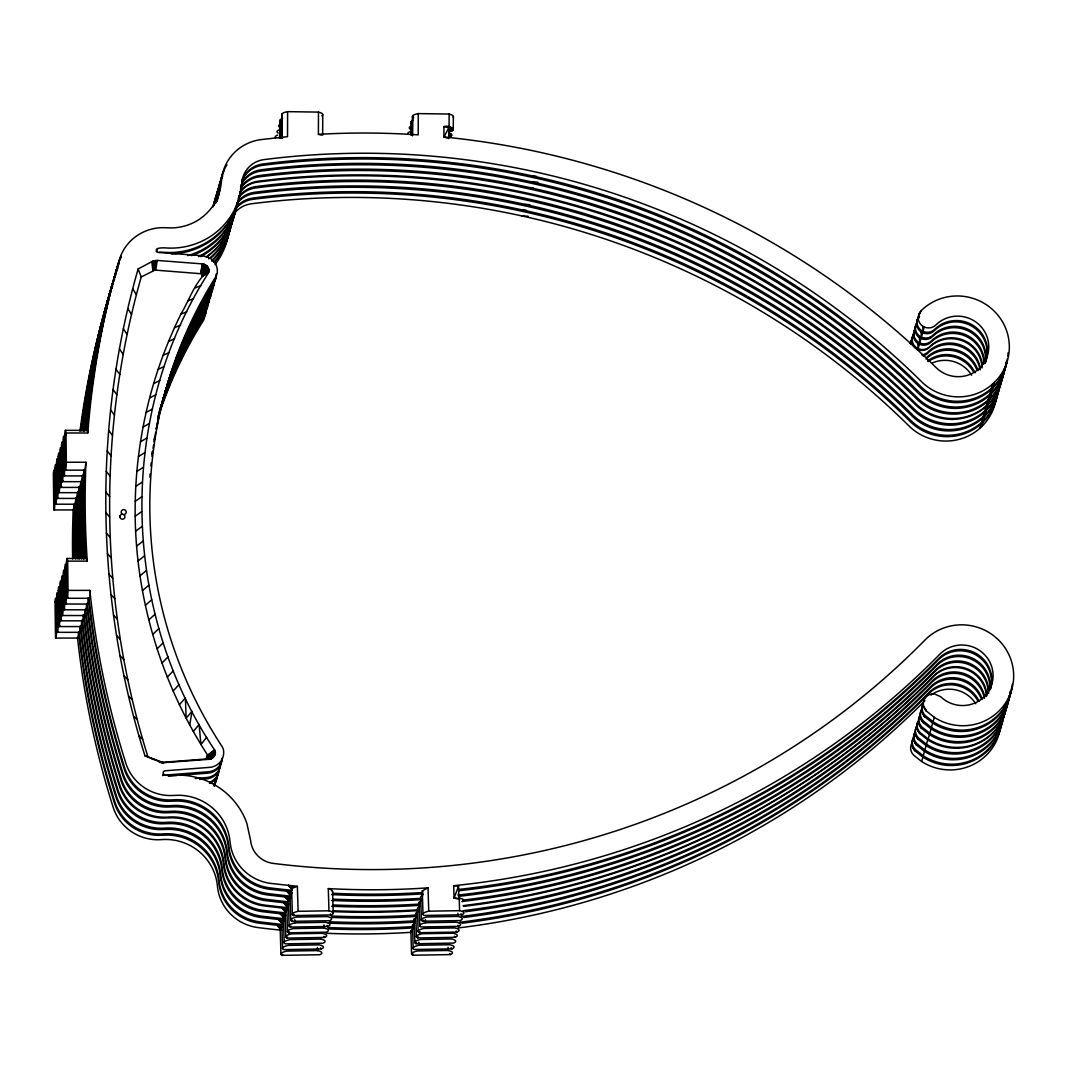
<?xml version="1.0" encoding="UTF-8"?>
<svg xmlns="http://www.w3.org/2000/svg" width="1067" height="1067" viewBox="0 0 1067 1067"><rect width="100%" height="100%" fill="white"/><g stroke="black" fill="none" stroke-linecap="round" stroke-linejoin="round"><path stroke-width="1.5" d="M332.544 891.532L331.237 889.718L328.303 888.584L328.956 910.791A19.059 3.855 -1.7 0 1 331.143 914.939L293.558 915.566L294.119 914.472M162.277 762.358L206.051 758.984L207.598 755.076C159.076 680.119 133.322 590.611 135.242 501.29C136.189 456.503 143.925 411.889 158.116 369.395C164.491 350.536 172.094 332.09 180.843 314.205C189.739 299.36 195.061 281.101 209.092 270.191L207.451 266.377L203.557 263.989L157.236 260.428L153.088 261.002L138.123 268.951C92.629 427.293 95.376 598.814 144.979 755.849L162.184 762.785L208.919 759.317C213.253 759.197 217.135 753.942 214.614 749.994C120.638 609.804 116.97 415.49 208.345 273.125L209.092 270.191L201.756 273.792L154.942 270.084L141.244 276.967C96.777 433.069 99.444 601.975 147.94 756.81L163.825 762.785L161.29 762.345L162.184 762.785M280.181 137.736L280.261 120.451M281.888 114.689L281.768 138.27L281.888 114.129M321.741 115.836A19.059 3.895 0.2 0 0 318.473 112.102L287.61 111.648L287.516 136.656L261.082 139.59A46.374 45.321 15.7 0 0 221.909 176.842L220.842 186.151A51.523 50.362 15.7 0 1 171.8 227.911L162.251 227.658A46.374 45.321 15.7 0 0 119.211 260.161A901.695 881.329 15.7 0 0 87.774 432.975L65.981 433.002A19.059 1.12 89.9 0 0 64.767 433.882L65.234 469.76A19.059 1.12 89.9 0 0 66.367 462.264L65.981 433.002M321.327 135.136L318.393 134.322L318.473 112.102M453.102 117.237A19.059 3.895 0.2 0 0 449.127 114.049L418.264 113.595L418.197 134.855A798.649 780.617 15.7 0 0 318.393 134.322M451.034 127.4L448.794 131.761C458.317 130.574 448.847 124.532 443.939 126.613L443.912 136.989A798.649 780.617 15.7 0 1 936.119 367.608A30.916 30.223 15.7 0 0 979.839 367.968A30.916 30.223 15.7 0 0 979.546 325.088A30.916 30.223 15.7 0 0 935.839 324.995A10.31 10.07 15.7 0 1 924.235 326.995L922.675 326.115A10.31 10.07 15.7 0 1 918.22 316.966L921.128 310.71A51.523 50.362 15.7 0 1 993.977 310.884A51.523 50.362 15.7 0 1 994.457 382.333L993.217 386.734L989.482 390.042A51.523 50.362 15.7 0 1 920.354 386.134A778.03 760.464 15.7 0 0 262.749 164.011A25.768 25.181 15.7 0 0 242.089 180.416M448.754 138.563L448.794 127.813L450.127 127.066L448.647 129.654M449.087 126.76L449.127 114.049M453.182 129.894L453.408 116.676M87.774 432.975L87.561 430.348M280.181 137.563L280.274 119.891M322.647 135.189L322.754 114.729M410.862 135.082L410.928 121.838M412.449 135.616L412.556 116.063M412.449 135.656L412.542 116.636M154.275 270.164L154.435 260.615M463.491 900.055L462.958 901.122C462.678 897.787 464.385 900.855 462.451 901.495L463.051 899.374L461.944 898.747L454.075 898.107L453.702 885.677A798.649 780.604 15.7 0 0 939.88 654.138A30.916 30.223 15.7 0 1 983.587 653.684A30.916 30.223 15.7 0 1 984.428 696.564A30.916 30.223 15.7 0 1 940.721 696.738L934.292 693.843A10.31 10.07 15.7 0 0 923.649 706.541L926.383 711.049L934.292 717.317A51.523 50.362 15.7 0 0 1002.567 707.048A51.523 50.362 15.7 0 0 997.832 639.293L994.017 635.999A51.523 50.362 15.7 0 0 924.982 640.04A778.03 760.464 15.7 0 1 273.219 863.403A25.768 25.181 15.7 0 1 250.572 840.316L246.81 823.177A72.129 70.502 15.7 0 0 178.296 775.082L172.334 775.296A25.768 25.181 15.7 0 1 164.771 774.789A2.067 2.014 15.7 0 1 164.998 770.801L209.652 767.36A15.458 15.111 15.7 0 0 223.63 750.981A10.31 10.07 15.7 0 0 222.016 746.46A450.514 440.338 15.7 0 1 215.854 276.646A10.31 10.07 15.7 0 0 217.335 272.125A15.458 15.111 15.7 0 0 209.852 257.961L202.943 255.773L158.196 252.412A2.067 2.014 15.7 0 1 157.863 248.424A25.768 25.181 15.7 0 1 165.412 247.904A72.129 70.502 15.7 0 0 241.942 182.737A25.768 25.181 15.7 0 1 263.989 159.61A778.03 760.464 15.7 0 1 921.595 381.733A51.523 50.362 15.7 0 0 990.723 385.64L994.457 382.333M66.367 462.264L85.987 462.238L84.867 470.147L65.394 470.134M154.942 270.084L155.822 260.428M201.423 273.632L202.41 263.816L200.569 273.445M74.37 504.224L73.463 509.933L53.977 509.933M75.984 498.489L75.063 504.198L55.591 504.198M77.598 492.714L76.691 498.436L57.218 498.422M79.225 486.952L78.304 492.674L58.832 492.661M80.932 481.697L80.025 487.406L60.539 487.406M82.546 475.962L81.626 481.67L62.153 481.67M84.16 470.2L83.253 475.909L63.78 475.909M214.814 204.024L215.347 199.369A46.374 45.321 15.7 0 1 219.415 186.778M216.161 201.863L217.054 194.101A46.374 45.321 15.7 0 1 220.496 182.844M201.103 273.525L202.41 263.816L201.85 276.393L208.345 273.125M155.782 270.084L157.236 260.428M189.739 724.826L192.02 711.329L186.151 718.184L185.365 697.978L179.416 704.687M911.311 340.506L910.418 343.894L913.432 334.585M982.414 364.487A30.916 30.223 15.7 0 0 961.567 339.479A30.916 30.223 15.7 0 0 929.744 346.655A10.31 10.07 15.7 0 1 912.138 338.626L912.418 336.892M912.138 338.626L914.632 329.516M984.281 362.513A30.916 30.223 15.7 0 0 964.981 334.411A30.916 30.223 15.7 0 0 931.358 340.92A10.31 10.07 15.7 0 1 913.739 332.891L914.032 331.157M913.739 332.891L917.127 322.221M985.294 362.967A30.916 30.223 15.7 0 0 969.503 330.01A30.916 30.223 15.7 0 0 932.971 335.158A10.31 10.07 15.7 0 1 915.366 327.129L915.659 325.395M915.366 327.129L918.754 316.459M985.908 360.819A30.916 30.223 15.7 0 0 972.784 325.195A30.916 30.223 15.7 0 0 934.599 329.396A10.31 10.07 15.7 0 1 916.98 321.367L917.273 319.633M203.557 263.989L201.756 273.792L208.985 269.431M162.624 775.589L162.878 774.535M448.26 137.27L451.754 134.962L448.5 132.828M916.98 321.367L918.22 316.966M983.907 363.834A30.916 30.223 15.7 0 0 964.608 335.745A30.916 30.223 15.7 0 0 930.984 342.254A10.31 10.07 15.7 0 1 919.381 344.254L918.154 348.656L917.82 343.374A10.31 10.07 15.7 0 1 913.365 334.224M985.308 361.86A30.916 30.223 15.7 0 0 967.969 330.797A30.916 30.223 15.7 0 0 932.598 336.518A10.31 10.07 15.7 0 1 920.994 338.519L919.754 342.92L919.434 337.639A10.31 10.07 15.7 0 1 914.979 328.489M985.094 363.354A30.916 30.223 15.7 0 0 972.944 326.889A30.916 30.223 15.7 0 0 934.212 330.757A10.31 10.07 15.7 0 1 922.622 332.757L921.381 337.159L921.048 331.877A10.31 10.07 15.7 0 1 916.606 322.727M924.235 326.995L922.995 331.397L922.675 326.115M979.946 428.174L981.173 423.772M981.547 422.439L982.787 418.037M983.174 416.677L984.414 412.275M984.788 410.915L986.028 406.5M986.508 405.647L987.735 401.245M988.109 399.912L989.349 395.51M989.736 394.15L990.976 389.748M991.35 388.388L992.59 383.987M233.86 214.12A25.768 25.181 15.7 0 1 251.332 203.797A778.03 760.464 15.7 0 1 908.951 425.92A51.523 50.362 15.7 0 0 978.079 429.828L981.8 426.52L983.04 422.119A51.523 50.362 15.7 0 0 997.712 391.429M235.474 208.385A25.768 25.181 15.7 0 1 252.946 198.062A778.03 760.464 15.7 0 1 910.551 420.185A51.523 50.362 15.7 0 0 979.679 424.092L983.414 420.785L984.654 416.383A51.523 50.362 15.7 0 0 999.139 387.334M237.101 202.623A25.768 25.181 15.7 0 1 254.56 192.3A778.03 760.464 15.7 0 1 912.178 414.423A51.523 50.362 15.7 0 0 981.307 418.331L985.041 415.023L986.268 410.622A51.523 50.362 15.7 0 0 1000.766 381.573M238.715 196.861A25.768 25.181 15.7 0 1 256.187 186.525A778.03 760.464 15.7 0 1 913.792 408.648A51.523 50.362 15.7 0 0 982.92 412.556L986.655 409.261L987.895 404.86A51.523 50.362 15.7 0 0 1001.846 379.065M240.422 191.607A25.768 25.181 15.7 0 1 257.894 181.27A778.03 760.464 15.7 0 1 915.513 403.393A51.523 50.362 15.7 0 0 984.641 407.301L988.362 403.993L989.602 399.592A51.523 50.362 15.7 0 0 1004.274 368.902M240.782 187.792A25.768 25.181 15.7 0 1 259.508 175.535A778.03 760.464 15.7 0 1 917.113 397.658A51.523 50.362 15.7 0 0 986.241 401.565L989.976 398.258L991.216 393.856A51.523 50.362 15.7 0 0 1005.888 363.167M241.849 183.031A25.768 25.181 15.7 0 1 261.122 169.773A778.03 760.464 15.7 0 1 918.74 391.896A51.523 50.362 15.7 0 0 987.869 395.804L991.603 392.496L992.83 388.095A51.523 50.362 15.7 0 0 1007.328 359.046M912.378 742.325A10.31 10.07 15.7 0 0 913.725 755.236L921.635 761.505L922.875 757.103A51.523 50.362 15.7 0 0 1001.926 721.292M913.992 736.59A10.31 10.07 15.7 0 0 915.339 749.501L923.248 755.769L924.489 751.368A51.523 50.362 15.7 0 0 1003.7 713.916M914.739 732.349A10.31 10.07 15.7 0 0 916.966 743.739L924.862 750.008L926.103 745.606A51.523 50.362 15.7 0 0 1004.674 713.063M917.233 725.053A10.31 10.07 15.7 0 0 918.58 737.977L926.489 744.246L927.73 739.831A51.523 50.362 15.7 0 0 1006.288 707.301M918.073 721.319A10.31 10.07 15.7 0 0 920.288 732.709L928.197 738.978L929.437 734.576A51.523 50.362 15.7 0 0 1008.488 698.778M919.687 715.584A10.31 10.07 15.7 0 0 921.901 726.987L929.81 733.242L931.051 728.841A51.523 50.362 15.7 0 0 1010.262 691.389M922.181 708.301A10.31 10.07 15.7 0 0 923.529 721.212L931.424 727.481L932.665 723.079A51.523 50.362 15.7 0 0 1011.716 687.268M922.928 704.06A10.31 10.07 15.7 0 0 925.142 715.45L933.051 721.719L934.292 717.317M204.664 264.349L201.756 273.792L208.639 268.337M453.702 885.677L458.543 886.197L454.075 898.107L458.917 899.014L460.237 898.201M205.704 264.883L201.756 273.792L208.132 267.31M156.396 251.625L157.116 249.998M453.368 129.2L452.341 130.574L452.928 128.467L451.674 130.908L452.461 128.107L450.848 131.214M451.554 135.656L451.608 134.602L450.714 136.336L451.301 134.229L450.047 136.669L450.834 133.868L449.234 136.976M449.887 131.494L451.821 127.747M448.914 136.016L450.207 133.508M291.945 921.328A19.059 3.855 -1.7 0 1 296.479 917.073L327.329 916.566A19.059 3.855 -1.7 0 1 329.516 920.701L291.945 921.328L292.505 920.247M290.317 927.09A19.059 3.855 -1.7 0 1 294.865 922.848L325.715 922.328A19.059 3.855 -1.7 0 1 327.902 926.463L290.317 927.09L290.878 926.009M324.008 924.889L324.101 928.063A19.059 3.855 -1.7 0 1 326.289 932.198L288.704 932.825L289.264 931.744M286.996 938.093A19.059 3.855 -1.7 0 1 291.544 933.838L322.394 933.318A19.059 3.855 -1.7 0 1 324.581 937.453L286.996 938.093L287.556 936.999M317.446 947.416L317.539 950.59A19.059 3.855 -1.7 0 1 319.727 954.725L282.141 955.352L282.702 954.271M457.876 913.259L457.97 916.433A19.059 3.855 -1.7 0 1 460.157 920.568L422.572 921.208L423.132 920.114M419.344 932.705A19.059 3.855 -1.7 0 1 423.879 928.45L454.742 927.93A19.059 3.855 -1.7 0 1 456.916 932.078L419.344 932.705L419.905 931.611M417.624 937.96A19.059 3.855 -1.7 0 1 422.172 933.718L453.022 933.198A19.059 3.855 -1.7 0 1 455.209 937.333L417.624 937.96L418.197 936.879M416.01 943.735A19.059 3.855 -1.7 0 1 420.558 939.48L451.408 938.96A19.059 3.855 -1.7 0 1 453.595 943.095L416.01 943.735L416.57 942.641M448.073 947.283L448.18 950.457A19.059 3.855 -1.7 0 1 450.354 954.592L412.782 955.232L413.342 954.138M423.012 914.392L422.305 890.878L428.04 887.851L428.734 911.191A19.059 3.855 -1.7 0 0 424.186 915.446L461.771 914.806A19.059 3.855 -1.7 0 0 459.597 910.671L459.21 897.961M421.398 920.154L420.678 896.64L422.945 894.813M419.771 925.916L419.064 902.402L421.318 900.575M418.157 931.651L417.45 908.137L419.718 906.31M416.45 936.906L415.743 913.405L417.997 911.578M414.836 942.681L414.116 919.167L416.383 917.34M413.209 948.443L412.502 924.929L414.756 923.102M411.595 954.178L410.888 930.664L413.156 928.837M292.385 914.512L291.598 888.531L297.36 886.317L298.106 911.311A19.059 3.855 -1.7 0 0 293.558 915.566M290.757 920.274L289.971 894.293L292.251 892.746L286.89 891.212L269.231 889.184A46.374 45.321 15.7 0 1 229.072 852.013L227.764 842.703A51.523 50.362 15.7 0 0 177.629 801.037L168.079 801.317A46.374 45.321 15.7 0 1 124.199 768.894A901.695 881.329 15.7 0 1 88.388 597.76M289.144 926.036L288.357 900.055L290.624 898.521L285.276 896.974L267.604 894.946A46.374 45.321 15.7 0 1 227.444 857.788L226.137 848.465A51.523 50.362 15.7 0 0 176.002 806.799L166.465 807.079A46.374 45.321 15.7 0 1 122.572 774.655A901.695 881.329 15.7 0 1 86.774 603.535M287.53 931.771L286.743 905.79L289.024 904.242L283.662 902.709L265.99 900.681A46.374 45.321 15.7 0 1 225.844 863.51L224.523 854.2A51.523 50.362 15.7 0 0 174.388 812.534L164.851 812.814A46.374 45.321 15.7 0 1 120.958 780.39A901.695 881.329 15.7 0 1 85.16 609.257M285.823 937.039L285.036 911.045L287.303 909.511L281.955 907.964L264.283 905.95A46.374 45.321 15.7 0 1 224.123 868.778L222.816 859.468A51.523 50.362 15.7 0 0 172.681 817.802L163.144 818.069A46.374 45.321 15.7 0 1 119.251 785.659A901.695 881.329 15.7 0 1 83.453 614.525M284.195 942.801L283.409 916.82L285.689 915.273L280.328 913.739L262.669 911.711A46.374 45.321 15.7 0 1 222.51 874.54L221.202 865.23A51.523 50.362 15.7 0 0 171.067 823.564L161.517 823.844A46.374 45.321 15.7 0 1 117.637 791.421A901.695 881.329 15.7 0 1 81.826 620.287M282.582 948.563L281.795 922.582L284.062 921.034L278.714 919.501L261.042 917.473A46.374 45.321 15.7 0 1 220.882 880.302L219.575 870.992A51.523 50.362 15.7 0 0 169.44 829.326L159.903 829.606A46.374 45.321 15.7 0 1 116.01 797.182A901.695 881.329 15.7 0 1 80.212 626.049M280.968 954.298L280.181 928.317L282.462 926.77L277.1 925.236L259.428 923.208A46.374 45.321 15.7 0 1 219.282 886.037L217.961 876.727A51.523 50.362 15.7 0 0 167.826 835.061L158.289 835.341A46.374 45.321 15.7 0 1 114.396 802.918A901.695 881.329 15.7 0 1 78.598 631.784M918.514 315.232L921.128 310.71L919.114 313.578M918.367 317.819L917.487 319.34L919.501 316.472L916.9 320.994M916.753 323.581L915.873 325.115L917.207 323.194M915.273 326.755L917.233 323.368M914.259 330.837L915.139 329.316M913.659 332.491L914.966 330.236M913.019 335.238L913.899 333.718M911.952 337.759L913.912 334.371M910.925 341.867L911.805 340.346M910.338 343.521L911.631 341.253M206.638 265.563L201.756 273.792L207.451 266.377M67.074 598.28L89.415 598.28L89.748 597.24L89.841 590.371L68.048 590.398A19.059 1.12 89.9 0 1 66.914 597.893L68.208 597.507M65.46 604.042L87.787 604.042L88.268 598.334M62.219 615.539L84.56 615.539L85.04 609.831M60.512 620.807L82.853 620.807L83.333 615.085M58.898 626.569L81.225 626.569L81.706 620.861M57.271 632.331L79.612 632.331L80.092 626.622M55.657 638.066L77.998 638.066L78.478 632.358M206.651 737.35L200.943 744.499L199.116 724.453L193.327 731.455M173.147 691.003L179.163 684.44M167.319 677.105L173.414 670.703M161.971 663.047L168.119 656.805M157.102 648.829L163.291 642.734M152.701 634.465L158.943 628.53M148.78 619.967L155.075 614.192M145.352 605.362L151.687 599.747M992.83 388.095L989.109 391.402A51.523 50.362 15.7 0 1 919.981 387.494A778.03 760.464 15.7 0 0 262.362 165.372A25.768 25.181 15.7 0 0 241.702 181.777M991.216 393.856L987.482 397.164A51.523 50.362 15.7 0 1 918.354 393.256A778.03 760.464 15.7 0 0 260.748 171.133A25.768 25.181 15.7 0 0 241.462 184.391M989.602 399.592L985.868 402.899A51.523 50.362 15.7 0 1 916.74 398.991A778.03 760.464 15.7 0 0 259.134 176.869A25.768 25.181 15.7 0 0 240.408 189.126M987.895 404.86L984.161 408.154A51.523 50.362 15.7 0 1 915.033 404.246A778.03 760.464 15.7 0 0 257.427 182.124A25.768 25.181 15.7 0 0 239.955 192.46M986.268 410.622L982.547 413.929A51.523 50.362 15.7 0 1 913.419 410.021A778.03 760.464 15.7 0 0 255.8 187.899A25.768 25.181 15.7 0 0 238.328 198.222M984.654 416.383L980.92 419.691A51.523 50.362 15.7 0 1 911.792 415.783A778.03 760.464 15.7 0 0 254.186 193.66A25.768 25.181 15.7 0 0 236.714 203.984M983.04 422.119L979.306 425.426A51.523 50.362 15.7 0 1 910.178 421.518A778.03 760.464 15.7 0 0 252.572 199.396A25.768 25.181 15.7 0 0 235.1 209.719M142.418 590.651L148.78 585.209M139.977 575.873L146.366 570.592M208.919 759.317L206.051 758.984L211.159 758.77L206.825 757.023L215.241 751.408L207.211 756.05L214.614 749.994L207.598 755.076M138.03 561.029L144.432 555.907M212.173 758.25L206.825 757.023L214.987 750.675L207.211 756.05M136.576 546.117L143.005 541.169M208.705 272.445L201.85 276.393L209.079 270.965M135.629 531.193L142.071 526.404M135.189 516.241L141.618 511.627M135.242 501.29L141.684 496.849M135.789 486.365L142.231 482.071M201.85 276.393L208.945 271.712M136.856 471.454L143.271 467.346M138.403 456.609L144.819 452.648M140.471 441.818L146.846 438.03M143.018 427.107L149.367 423.479M213.093 757.57L206.825 757.023L215.401 752.155M146.059 412.502L152.381 409.034M149.593 397.991L155.875 394.697M153.621 383.627L159.85 380.479M158.116 369.395L164.305 366.408M213.893 756.743L206.825 757.023L215.427 752.929M163.104 355.324L169.226 352.497M168.546 341.427L174.628 338.746M174.468 327.716L180.47 325.195M180.843 314.205L186.778 311.831M214.534 755.809L206.825 757.023L215.334 753.689M187.672 300.921L193.527 298.693M194.941 287.863L200.729 285.783M63.62 475.522A19.059 1.12 89.9 0 0 64.754 468.026L64.367 438.764A19.059 1.12 89.9 0 0 63.14 439.657L63.62 475.522L64.914 475.135M61.993 481.284A19.059 1.12 89.9 0 0 63.126 473.788L62.74 444.526A19.059 1.12 89.9 0 0 61.526 445.419L61.993 481.284L63.286 480.897M60.379 487.019A19.059 1.12 89.9 0 0 61.513 479.523L61.139 450.261A19.059 1.12 89.9 0 0 59.912 451.154L60.379 487.019L61.673 486.632M57.058 498.049A19.059 1.12 89.9 0 0 58.192 490.553L57.805 461.291A19.059 1.12 89.9 0 0 56.578 462.171L57.058 498.049L58.352 497.649M65.3 603.655A19.059 1.12 89.9 0 0 66.434 596.16L66.047 566.897A19.059 1.12 89.9 0 0 64.82 567.791L65.3 603.655L66.594 603.268M63.673 609.417A19.059 1.12 89.9 0 0 64.807 601.921L64.433 572.672A19.059 1.12 89.9 0 0 63.206 573.553L63.673 609.417L64.967 609.03M60.352 620.42A19.059 1.12 89.9 0 0 61.486 612.925L61.112 583.662A19.059 1.12 89.9 0 0 59.885 584.556L60.352 620.42L61.646 620.034M58.738 626.182A19.059 1.12 89.9 0 0 59.872 618.687L59.485 589.424A19.059 1.12 89.9 0 0 58.258 590.318L58.738 626.182L60.032 625.795M57.111 631.944A19.059 1.12 89.9 0 0 58.245 624.448L57.871 595.186A19.059 1.12 89.9 0 0 56.644 596.08L57.111 631.944L58.405 631.557M206.825 757.023L215.027 754.782M163.771 775.202L208.412 771.761A15.458 15.111 15.7 0 0 222.429 757.77M168.346 776.189L176.615 775.549M179.923 775.296L208.038 773.122A15.458 15.111 15.7 0 0 222.043 759.13M195.221 778.417L206.798 777.523A15.458 15.111 15.7 0 0 220.816 763.532M199.796 779.403L206.411 778.883A15.458 15.111 15.7 0 0 220.376 762.505M298.106 911.311L328.956 910.791M428.734 911.191L459.584 910.671M457.97 916.433L427.12 916.953A19.059 3.855 -1.7 0 0 422.572 921.208M425.493 922.715L456.343 922.208A19.059 3.855 -1.7 0 1 458.53 926.343L420.945 926.97A19.059 3.855 -1.7 0 1 425.493 922.715L425.4 919.607M324.101 928.063L293.252 928.583A19.059 3.855 -1.7 0 0 288.704 932.825M418.931 945.242L449.781 944.722A19.059 3.855 -1.7 0 1 451.968 948.87L414.383 949.497A19.059 3.855 -1.7 0 1 418.931 945.242L418.838 942.134M321.34 948.99L283.755 949.617A19.059 3.855 -1.7 0 1 288.303 945.375L319.153 944.855A19.059 3.855 -1.7 0 1 321.34 948.99L320.54 947.923M317.539 950.59L286.69 951.097A19.059 3.855 -1.7 0 0 282.141 955.352M448.18 950.457L417.317 950.977A19.059 3.855 -1.7 0 0 412.782 955.232M66.914 597.893L66.447 562.029A19.059 1.12 89.9 0 1 67.674 561.135L87.281 561.122A901.695 881.329 15.7 0 1 85.987 462.238M63.833 609.804L86.174 609.817L86.654 604.095M65.367 430.334L87.667 430.361M67.048 558.468L86.56 558.494L87.281 561.122M206.051 758.984L210.052 759.13M533.02 176.068L536.288 176.295M531.393 181.83L537.955 182.27M529.779 187.605L533.047 187.819M524.831 204.357L529.752 204.691M523.217 210.119L526.484 210.346M521.603 215.854L528.152 216.294M282.702 137.843L278.7 137.536L281.461 138.243M89.841 590.371A901.695 881.329 15.7 0 0 125.813 763.132A46.374 45.321 15.7 0 0 169.706 795.555L179.243 795.275A51.523 50.362 15.7 0 1 229.378 836.941L230.685 846.251A46.374 45.321 15.7 0 0 270.845 883.423L297.36 886.317M291.051 893.212L286.89 891.212L290.637 895.546L286.89 891.212L291.318 891.639M289.01 901.308L285.276 896.974L291.171 897.547M287.823 904.709L283.662 902.709L287.396 907.043L283.662 902.709L288.09 903.135M286.116 909.964L281.955 907.964L285.689 912.298L281.955 907.964L287.85 908.551M284.489 915.739L280.328 913.739L284.075 918.073L280.328 913.739L284.756 914.166M282.875 921.501L278.714 919.501L282.448 923.835L278.714 919.501L284.609 920.074M281.261 927.236L277.1 925.236L280.834 929.57L277.1 925.236L281.528 925.663M206.438 757.997L211.159 758.77M159.01 761.958L160.57 762.505M443.939 126.613L448.794 127.813L443.912 136.989L447.54 138.163M151.994 758.904L154.235 759.517M292.251 889.785L288.517 885.45L293.865 886.984M144.979 755.849L147.94 756.81M291.598 888.531L288.517 885.45L292.678 887.451M288.357 900.055L285.276 896.974L289.437 898.974M87.787 604.042L87.281 603.362A901.695 881.329 15.7 0 0 122.958 773.295A46.374 45.321 15.7 0 0 171.334 805.585A51.523 50.362 15.7 0 1 227.218 852.026A46.374 45.321 15.7 0 0 267.99 893.586A798.489 780.457 15.7 0 0 290.051 896.053M84.56 615.539L84.053 614.859A901.695 881.329 15.7 0 0 119.731 784.792A46.374 45.321 15.7 0 0 168.106 817.082A51.523 50.362 15.7 0 1 223.977 863.523A46.374 45.321 15.7 0 0 264.763 905.083A798.489 780.457 15.7 0 0 286.81 907.55M81.225 626.569L80.719 625.889A901.695 881.329 15.7 0 0 116.396 795.822A46.374 45.321 15.7 0 0 164.771 828.112A51.523 50.362 15.7 0 1 220.656 874.553A46.374 45.321 15.7 0 0 261.428 916.113A798.489 780.457 15.7 0 0 285.062 918.727M77.998 638.066L77.491 637.386A901.695 881.329 15.7 0 0 113.169 807.319A46.374 45.321 15.7 0 0 161.544 839.609A51.523 50.362 15.7 0 1 217.415 886.05A46.374 45.321 15.7 0 0 258.201 927.61A798.489 780.457 15.7 0 0 281.835 930.224M921.048 331.877L922.622 332.757M919.434 337.639L920.994 338.519M917.82 343.374L919.381 344.254M932.665 723.079L924.756 716.811L922.035 712.303A10.31 10.07 15.7 0 1 923.408 703.9M931.051 728.841L923.142 722.586L920.408 718.064A10.31 10.07 15.7 0 1 921.795 709.662M929.437 734.576L921.528 728.308L918.794 723.799A10.31 10.07 15.7 0 1 920.181 715.397M927.73 739.831L919.821 733.576L917.087 729.054A10.31 10.07 15.7 0 1 917.593 722.186M926.103 745.606L918.194 739.338L915.473 734.816A10.31 10.07 15.7 0 1 916.846 726.414M924.489 751.368L916.58 745.099L913.845 740.591A10.31 10.07 15.7 0 1 914.352 733.709M922.875 757.103L914.966 750.835L912.232 746.326A10.31 10.07 15.7 0 1 912.752 739.444M64.767 433.882L66.074 434.843M61.526 445.419L62.833 446.366M58.205 456.409L58.672 492.274A19.059 1.12 89.9 0 0 59.805 484.778L59.419 455.529A19.059 1.12 89.9 0 0 58.205 456.409L59.512 457.37M54.964 467.946L55.431 503.811A19.059 1.12 89.9 0 0 56.564 496.315L56.178 467.053A19.059 1.12 89.9 0 0 54.964 467.946L56.271 468.893M64.82 567.791L66.141 568.738M61.593 579.288L62.059 615.152A19.059 1.12 89.9 0 0 63.206 607.657L62.82 578.394A19.059 1.12 89.9 0 0 61.593 579.288L62.913 580.235M58.258 590.318L59.579 591.265M55.031 601.815L55.497 637.679A19.059 1.12 89.9 0 0 56.644 630.184L56.258 600.921A19.059 1.12 89.9 0 0 55.031 601.815L56.351 602.762M288.517 885.45L291.918 887.971M286.89 891.212L290.291 893.733M285.276 896.974L288.677 899.494M283.662 902.709L287.063 905.229M281.955 907.964L285.356 910.498M280.328 913.739L283.729 916.26M278.714 919.501L282.115 922.021M277.1 925.236L280.501 927.757M83.253 475.909L83.013 475.228A901.695 881.329 15.7 0 0 83.653 559.148M81.626 481.67L81.385 480.99A901.695 881.329 15.7 0 0 81.706 558.695M76.691 498.436L76.451 497.755A901.695 881.329 15.7 0 0 76.09 558.361M75.063 504.198L74.823 503.517A901.695 881.329 15.7 0 0 74.317 557.908M73.463 509.933L73.21 509.252A901.695 881.329 15.7 0 0 72.609 558.975M139.03 736.057L142.685 739.351M133.548 716.144L137.243 719.558M128.56 696.111L132.281 699.645M124.065 675.971L127.8 679.626M422.959 891.972L422.305 890.878M419.718 903.496L419.064 902.402M416.397 914.499L415.743 913.405M414.77 920.261L414.116 919.167M413.156 926.023L412.502 924.929M411.542 931.758L410.888 930.664M120.051 655.738L123.812 659.513M116.516 635.425L120.304 639.32M113.489 615.045L117.29 619.047M110.955 594.599L114.783 598.72M108.927 574.113L112.755 578.354M107.38 553.586L111.221 557.948M106.34 533.033L110.194 537.515M105.806 512.467L109.648 517.068M105.766 491.9L109.621 496.622M106.233 471.347L110.074 476.189M107.193 450.821L111.021 455.782M108.647 430.321L112.475 435.403M460.971 913.752L461.771 914.806M457.73 925.276L458.53 926.343M456.116 931.011L456.929 932.078M454.409 936.266L455.209 937.333M451.168 947.803L451.968 948.87M449.554 953.538L450.367 954.592M330.343 913.872L331.143 914.939M327.102 925.396L327.902 926.463M323.781 936.399L324.581 937.453M110.608 409.861L114.422 415.063M924.289 708.181L926.383 711.049L923.649 706.541M922.675 713.943L924.756 716.811L922.035 712.303M921.048 719.718L923.142 722.586L920.408 718.064M919.434 725.453L921.528 728.308L918.794 723.799M917.727 730.708L919.821 733.576L917.087 729.054M916.113 736.47L918.194 739.338L915.473 734.816M914.486 742.245L916.58 745.099L913.845 740.591M912.872 747.967L914.966 750.835L912.232 746.326M113.062 389.468L116.863 394.79M116.01 369.142L119.797 374.584M119.451 348.896L123.225 354.457M123.385 328.743L127.133 334.424M127.813 308.696L131.534 314.498M132.735 288.757L136.416 294.679M138.123 268.951L141.244 276.967M458.29 894.173L458.917 899.014L458.543 886.197M151.807 261.575L152.874 270.698M153.088 261.002L153.648 270.351M332.544 890.945L333.237 913.272M294.772 919.714L294.865 922.848M67.674 561.135L68.048 590.398M986.935 695.471A30.916 30.223 15.7 0 0 966.729 668.636A30.916 30.223 15.7 0 0 933.785 675.798A798.649 780.604 15.7 0 1 463.078 905.63M988.229 692.323A30.916 30.223 15.7 0 0 968.556 664.461A30.916 30.223 15.7 0 0 935.025 671.396A798.649 780.604 15.7 0 1 461.944 901.508M417.53 909.818A798.649 780.604 15.7 0 1 332.917 910.751M419.878 905.336A798.649 780.604 15.7 0 1 331.757 906.243M1007.248 703.18A51.523 50.362 15.7 0 1 928.197 738.978M1002.326 378.198A51.523 50.362 15.7 0 1 988.362 403.993M1003.033 373.303A51.523 50.362 15.7 0 1 1002.62 376.584M236.234 207.251A72.129 70.502 15.7 0 1 200.676 256.627M236.834 202.917A72.129 70.502 15.7 0 1 236.461 205.811M234.993 211.653A72.129 70.502 15.7 0 1 206.918 256.333M235.594 207.318A72.129 70.502 15.7 0 1 235.233 210.212M116.97 270.578A46.374 45.321 15.7 0 0 114.356 277.42A901.695 881.329 15.7 0 0 84.666 430.761M114.556 277.66A46.374 45.321 15.7 0 0 113.129 281.821A901.695 881.329 15.7 0 0 83.853 431.068M79.812 558.214A901.695 881.329 15.7 0 1 79.772 486.725M81.265 558.615A901.695 881.329 15.7 0 1 81.065 481.15M215.307 202.903A46.374 45.321 15.7 0 1 219.255 187.245M211.226 291.398A15.458 15.111 15.7 0 1 211.253 293.785A10.31 10.07 15.7 0 1 209.759 298.307A450.514 440.338 15.7 0 0 161.797 404.046M212.48 289.384A10.31 10.07 15.7 0 1 210.999 293.905A450.514 440.338 15.7 0 0 159.516 412.075M278.207 133.055A19.059 3.895 0.2 0 1 279.407 129.787M217.535 772.641A15.458 15.111 15.7 0 1 214.067 783.725M161.344 405.593A450.514 440.338 15.7 0 0 159.557 411.809A450.514 440.338 15.7 0 1 206.051 310.697A10.31 10.07 15.7 0 0 207.531 306.176M408.087 134.455A19.059 3.895 0.2 0 1 410.061 131.734M218.815 770.627A15.458 15.111 15.7 0 1 209.505 783.511M990.349 689.322A30.916 30.223 15.7 0 0 976.772 653.858A30.916 30.223 15.7 0 0 938.64 658.539A798.649 780.604 15.7 0 1 458.196 889.478M422.372 892.546A798.649 780.604 15.7 0 1 333.077 893.279M428.04 887.851A798.649 780.604 15.7 0 1 328.303 888.584M1012.263 684.267A51.523 50.362 15.7 0 1 933.051 721.719M1007.181 360.939A51.523 50.362 15.7 0 1 993.217 386.734M1008.088 352.737A51.523 50.362 15.7 0 1 1007.888 356.045M240.702 187.138A25.768 25.181 15.7 0 1 240.955 184.858M240.075 192.94A72.129 70.502 15.7 0 1 164.185 252.305A25.768 25.181 15.7 0 0 159.116 252.412M217.014 200.103A51.523 50.362 15.7 0 1 215.734 203.143M217.575 198.542A51.523 50.362 15.7 0 0 220.162 185.631A46.374 45.321 15.7 0 1 226.924 164.798M121.251 256.4A46.374 45.321 15.7 0 0 117.97 264.563A901.695 881.329 15.7 0 0 87.161 429.761M88.894 597.6A901.695 881.329 15.7 0 0 124.572 767.533A46.374 45.321 15.7 0 0 172.961 799.823A51.523 50.362 15.7 0 1 228.831 846.264A46.374 45.321 15.7 0 0 269.618 887.824A798.489 780.457 15.7 0 0 291.664 890.291M85.547 558.041A901.695 881.329 15.7 0 1 84.626 469.467M124.159 514.948A2.534 2.467 15.7 0 1 124.065 518.589A2.534 2.467 15.7 0 1 120.358 518.135A2.534 2.467 15.7 0 1 121.105 514.561M216.081 274.139A15.458 15.111 15.7 0 1 216.094 276.526A10.31 10.07 15.7 0 1 214.614 281.048A450.514 440.338 15.7 0 0 159.623 413.342M282.275 115.249A19.059 3.895 0.2 0 1 287.61 111.648M149.847 477.216A450.514 440.338 15.7 0 1 150.114 473.988M150.874 465.932A450.514 440.338 15.7 0 1 151.207 462.718M151.967 456.289A450.514 440.338 15.7 0 1 152.608 451.488M153.061 448.287A450.514 440.338 15.7 0 1 153.541 445.086M154.035 441.885A450.514 440.338 15.7 0 1 155.689 432.335M156.289 429.147A450.514 440.338 15.7 0 1 159.263 414.916M413.716 117.73A19.059 3.895 0.2 0 1 418.264 113.595M119.784 516.708A2.534 2.467 15.7 0 1 120.024 516.108M119.637 517.228A2.534 2.467 15.7 0 1 119.877 516.628M990.056 688.975A30.916 30.223 15.7 0 0 972.317 658.126A30.916 30.223 15.7 0 0 937.026 664.301A798.649 780.604 15.7 0 1 458.196 895.066M990.656 688.268A30.916 30.223 15.7 0 0 975.278 654.591A30.916 30.223 15.7 0 0 938.266 659.899A798.649 780.604 15.7 0 1 458.637 890.758M420.758 898.321A798.649 780.604 15.7 0 1 333.024 899.121M423.106 893.839A798.649 780.604 15.7 0 1 331.664 894.599M1010.476 691.683A51.523 50.362 15.7 0 1 931.424 727.481M1006.261 361.806A51.523 50.362 15.7 0 1 991.603 392.496M240.062 191.406A72.129 70.502 15.7 0 1 171.24 253.839M238.234 200.156A72.129 70.502 15.7 0 1 187.605 255.613M238.835 195.821A72.129 70.502 15.7 0 1 238.461 198.715M216.921 201.156A51.523 50.362 15.7 0 0 218.548 191.406A46.374 45.321 15.7 0 1 222.483 175.748M216.628 201.463A51.523 50.362 15.7 0 0 219.215 191.913L220.282 182.604A46.374 45.321 15.7 0 1 224.363 170.013M120.864 257.761A46.374 45.321 15.7 0 0 117.597 265.923A901.695 881.329 15.7 0 0 86.827 430.615M117.783 266.163A46.374 45.321 15.7 0 0 116.356 270.324A901.695 881.329 15.7 0 0 85.974 430.735M85.12 558.655A901.695 881.329 15.7 0 1 84.293 469.653M214.467 279.901A15.458 15.111 15.7 0 1 214.48 282.288A10.31 10.07 15.7 0 1 213 286.81A450.514 440.338 15.7 0 0 157.636 420.678M215.721 277.887A10.31 10.07 15.7 0 1 214.227 282.408A450.514 440.338 15.7 0 0 156.209 428.921M281.435 121.558A19.059 3.895 0.2 0 1 282.635 118.29M152.007 454.449A450.514 440.338 15.7 0 1 152.448 451.248M154.181 440.057A450.514 440.338 15.7 0 1 154.728 436.87M411.315 122.958A19.059 3.895 0.2 0 1 413.289 120.238M988.535 693.497A30.916 30.223 15.7 0 0 970.116 663.634A30.916 30.223 15.7 0 0 935.399 670.063A798.649 780.604 15.7 0 1 463.078 900.095M989.669 690.336A30.916 30.223 15.7 0 0 971.93 659.486A30.916 30.223 15.7 0 0 936.639 665.661A798.649 780.604 15.7 0 1 458.65 896.347M419.131 904.082A798.649 780.604 15.7 0 1 332.971 904.949M421.492 899.601A798.649 780.604 15.7 0 1 331.704 900.441M1009.022 695.804A51.523 50.362 15.7 0 1 929.81 733.242M1004.46 369.209A51.523 50.362 15.7 0 1 989.976 398.258M238.074 200.076A72.129 70.502 15.7 0 1 191.473 255.653M236.834 204.477A72.129 70.502 15.7 0 1 198.422 256.64M216.601 200.449A51.523 50.362 15.7 0 0 216.921 197.168A46.374 45.321 15.7 0 1 221.509 180.19M216.948 200.916A51.523 50.362 15.7 0 0 217.601 197.688L218.668 188.366A46.374 45.321 15.7 0 1 222.736 175.788M119.251 263.522A46.374 45.321 15.7 0 0 115.97 271.685A901.695 881.329 15.7 0 0 85.8 429.894M115.649 273.299A46.374 45.321 15.7 0 0 114.729 276.086A901.695 881.329 15.7 0 0 84.973 430.121M116.17 271.925A46.374 45.321 15.7 0 1 118.01 267.937M85.653 609.124A901.695 881.329 15.7 0 0 121.331 779.057A46.374 45.321 15.7 0 0 169.72 811.347A51.523 50.362 15.7 0 1 225.59 857.788A46.374 45.321 15.7 0 0 266.363 899.348A798.489 780.457 15.7 0 0 288.423 901.815M83.133 557.828A901.695 881.329 15.7 0 1 82.666 475.415M212.853 288.063A10.31 10.07 15.7 0 1 211.373 292.585A450.514 440.338 15.7 0 0 159.476 412.315M214.08 281.275A15.458 15.111 15.7 0 1 214.094 283.649A10.31 10.07 15.7 0 1 212.613 288.17A450.514 440.338 15.7 0 0 160.717 407.914M279.034 126.773A19.059 3.895 0.2 0 1 281.008 124.052M219.188 769.294A15.458 15.111 15.7 0 1 209.879 782.178M158.276 417.01A450.514 440.338 15.7 0 1 159.076 413.876M158.356 417.317A450.514 440.338 15.7 0 1 160.303 409.475M410.475 129.267A19.059 3.895 0.2 0 1 411.675 125.999M931.051 695.044A30.916 30.223 15.7 0 1 975.758 703.753M977.652 700.445A30.916 30.223 15.7 0 0 928.463 693.923A798.649 780.604 15.7 0 1 461.918 923.248M924.969 700.619A798.649 780.604 15.7 0 1 458.143 927.957M410.968 932.331A798.649 780.604 15.7 0 1 326.355 933.278M413.316 927.863A798.649 780.604 15.7 0 1 328.516 928.917M1000.206 728.961A51.523 50.362 15.7 0 1 921.635 761.505M996.471 395.83A51.523 50.362 15.7 0 1 981.8 426.52M229.672 229.765A72.129 70.502 15.7 0 1 214.494 262.509M230.272 225.43A72.129 70.502 15.7 0 1 229.898 228.325M228.671 232.739A72.129 70.502 15.7 0 1 215.081 264.629M107.994 300.187A46.374 45.321 15.7 0 0 106.567 304.348A901.695 881.329 15.7 0 0 79.945 431.295M109.234 295.786A46.374 45.321 15.7 0 0 107.794 299.947A901.695 881.329 15.7 0 0 80.692 430.615M73.916 558.068A901.695 881.329 15.7 0 1 74.503 503.677M928.277 361.54A30.916 30.223 15.7 0 1 973.517 371.916M932.558 362.86A30.916 30.223 15.7 0 1 971.65 375.224M204.664 313.925A15.458 15.111 15.7 0 1 204.691 316.312A10.31 10.07 15.7 0 1 203.197 320.834A450.514 440.338 15.7 0 0 159.65 412.702M205.904 309.523A15.458 15.111 15.7 0 1 205.918 311.911A10.31 10.07 15.7 0 1 204.437 316.432A450.514 440.338 15.7 0 0 158.383 415.983M982.2 699.112A30.916 30.223 15.7 0 0 930.464 686.828A798.649 780.604 15.7 0 1 461.371 916.46M984.374 698.365A30.916 30.223 15.7 0 0 962.807 674.651A30.916 30.223 15.7 0 0 931.704 682.427A798.649 780.604 15.7 0 1 465.159 911.752M414.196 920.834A798.649 780.604 15.7 0 1 329.596 921.781M416.543 916.366A798.649 780.604 15.7 0 1 331.757 917.42M1004.074 712.556A51.523 50.362 15.7 0 1 924.862 750.008M999.699 384.333A51.523 50.362 15.7 0 1 985.041 415.023M926.409 357.685A30.916 30.223 15.7 0 1 977.999 370.609M923.075 355.885A10.31 10.07 15.7 0 0 927.65 353.284A30.916 30.223 15.7 0 1 958.873 345.908A30.916 30.223 15.7 0 1 980.133 369.876M232.646 219.709A72.129 70.502 15.7 0 1 211.653 257.387M231.672 222.67A72.129 70.502 15.7 0 1 211.493 260.775M111.221 288.69A46.374 45.321 15.7 0 0 109.794 292.851A901.695 881.329 15.7 0 0 81.772 430.935M112.462 284.289A46.374 45.321 15.7 0 0 111.035 288.45A901.695 881.329 15.7 0 0 82.559 430.441M77.464 558.108A901.695 881.329 15.7 0 1 77.731 492.18M213.427 205.211A46.374 45.321 15.7 0 1 214.787 200.996M213.72 205.131A46.374 45.321 15.7 0 1 216.027 196.595M207.905 302.428A15.458 15.111 15.7 0 1 207.918 304.815A10.31 10.07 15.7 0 1 206.438 309.337A450.514 440.338 15.7 0 0 159.41 411.969M209.159 300.414A10.31 10.07 15.7 0 1 207.665 304.935A450.514 440.338 15.7 0 0 159.703 410.662M214.2 783.671A15.458 15.111 15.7 0 1 214.254 786.059M215.481 781.658A15.458 15.111 15.7 0 1 214.44 786.286M984.761 696.991A30.916 30.223 15.7 0 0 963.194 673.29A30.916 30.223 15.7 0 0 932.078 681.053A798.649 780.604 15.7 0 1 462.998 910.698M986.468 696.324A30.916 30.223 15.7 0 0 966.249 669.502A30.916 30.223 15.7 0 0 933.318 676.651A798.649 780.604 15.7 0 1 463.505 906.39M417.384 914.979A798.649 780.604 15.7 0 1 331.21 916.019M418.171 910.604A798.649 780.604 15.7 0 1 331.717 911.578M1005.047 711.702A51.523 50.362 15.7 0 1 926.489 744.246M1000.619 383.466A51.523 50.362 15.7 0 1 986.655 409.261M921.688 354.831A10.31 10.07 15.7 0 0 928.037 351.923A30.916 30.223 15.7 0 1 959.26 344.534A30.916 30.223 15.7 0 1 980.506 368.502M911.658 339.493A10.31 10.07 15.7 0 0 916.113 348.629L917.673 349.509A10.31 10.07 15.7 0 0 929.277 347.509A30.916 30.223 15.7 0 1 962.301 340.773A30.916 30.223 15.7 0 1 982.173 367.848M234.527 212.506A72.129 70.502 15.7 0 1 206.451 257.187M232.406 221.202A72.129 70.502 15.7 0 1 208.719 258.908M115.93 274.526A46.374 45.321 15.7 0 0 112.649 282.688A901.695 881.329 15.7 0 0 83.453 431.161M112.328 284.289A46.374 45.321 15.7 0 0 111.408 287.09A901.695 881.329 15.7 0 0 82.839 429.948M112.849 282.928A46.374 45.321 15.7 0 1 114.689 278.927M82.332 620.114A901.695 881.329 15.7 0 0 118.01 790.06A46.374 45.321 15.7 0 0 166.399 822.35A51.523 50.362 15.7 0 1 222.269 868.778A46.374 45.321 15.7 0 0 263.042 910.351A798.489 780.457 15.7 0 0 285.102 912.818M77.918 558.815A901.695 881.329 15.7 0 1 78.064 491.98M79.331 558.935A901.695 881.329 15.7 0 1 79.345 486.405M214.107 203.77A46.374 45.321 15.7 0 1 215.907 196.621M216.401 195.234A46.374 45.321 15.7 0 1 218.188 191.18M209.532 299.053A10.31 10.07 15.7 0 1 208.052 303.575A450.514 440.338 15.7 0 0 160.557 407.754M210.759 292.265A15.458 15.111 15.7 0 1 210.773 294.652M275.713 137.776A19.059 3.895 0.2 0 1 277.687 135.056M215.867 780.284A15.458 15.111 15.7 0 1 214.814 784.925M159.516 411.102A450.514 440.338 15.7 0 1 161.33 404.9M161.797 403.353A450.514 440.338 15.7 0 1 209.292 299.173A10.31 10.07 15.7 0 0 210.532 296.226M216.774 778.243A15.458 15.111 15.7 0 1 213.587 784.578M979.186 701.352A30.916 30.223 15.7 0 0 928.837 692.59A798.649 780.604 15.7 0 1 459.757 922.235M980.933 698.098A30.916 30.223 15.7 0 0 930.077 688.188A798.649 780.604 15.7 0 1 463.531 917.513M414.143 926.503A798.649 780.604 15.7 0 1 327.969 927.543M414.93 922.128A798.649 780.604 15.7 0 1 328.476 923.115M1002.3 719.972A51.523 50.362 15.7 0 1 923.248 755.769M997.898 391.736A51.523 50.362 15.7 0 1 983.414 420.785M927.636 360.966A30.916 30.223 15.7 0 1 975.038 372.836M926.036 359.046A30.916 30.223 15.7 0 1 976.772 369.595M231.512 222.603A72.129 70.502 15.7 0 1 212.146 261.108M230.272 227.004A72.129 70.502 15.7 0 1 213.907 262.295M112.675 286.049A46.374 45.321 15.7 0 0 109.408 294.212A901.695 881.329 15.7 0 0 81.892 428.12M109.608 294.452A46.374 45.321 15.7 0 0 108.167 298.613A901.695 881.329 15.7 0 0 80.932 430.334M79.091 631.651A901.695 881.329 15.7 0 0 114.769 801.584A46.374 45.321 15.7 0 0 163.158 833.874A51.523 50.362 15.7 0 1 219.028 880.315A46.374 45.321 15.7 0 0 259.801 921.875A798.489 780.457 15.7 0 0 281.861 924.342M75.69 558.921A901.695 881.329 15.7 0 1 76.104 497.942M213.16 206.758A46.374 45.321 15.7 0 1 214.947 202.717M213.04 206.571A46.374 45.321 15.7 0 1 216.174 198.302M206.291 310.577A10.31 10.07 15.7 0 1 204.811 315.098A450.514 440.338 15.7 0 0 158.263 416.197M320.767 939.08L289.917 939.6A19.059 3.855 -1.7 0 0 285.369 943.855L322.954 943.228A19.059 3.855 -1.7 0 0 320.767 939.08M54.951 502.05L54.577 472.788A19.059 1.12 89.9 0 0 53.35 473.681L53.817 509.546A19.059 1.12 89.9 0 0 54.951 502.05M121.545 513.347A2.534 2.467 15.7 0 0 125.906 513.32A2.534 2.467 15.7 0 0 123.652 509.613A2.534 2.467 15.7 0 0 121.545 513.347"/></g></svg>
